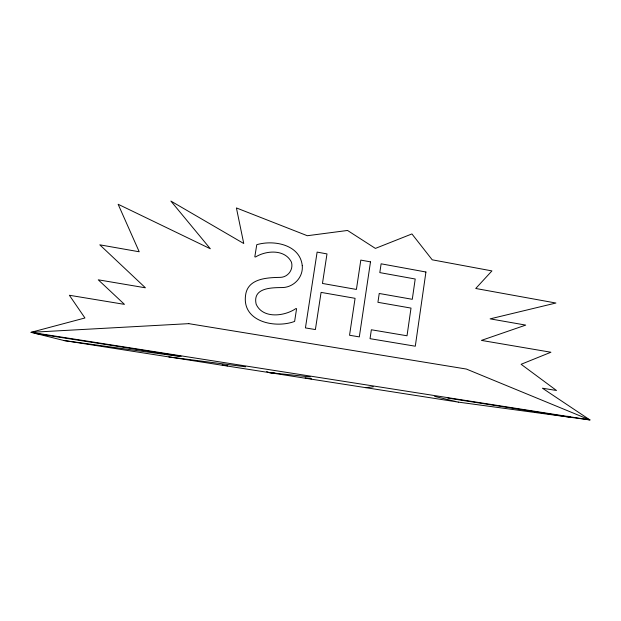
<?xml version="1.0" encoding="UTF-8"?>
<svg xmlns="http://www.w3.org/2000/svg" width="621" height="621" viewBox="0 0 621 621"><rect width="100%" height="100%" fill="white"/><g stroke="black" fill="none" stroke-linecap="round" stroke-linejoin="round"><path stroke-width="0.93" d="M365.653 387.651L373.291 386.798M311.571 378.872L305.097 377.754M227.721 365.839L222.147 364.853M266.673 371.568L269.242 372.592L275.041 373.097M269.242 372.592L310.306 376.939M168.811 356.912L245.629 366.809M458.298 402.113L589.95 419.936L542.443 388.21L556.486 390.485L521.112 364.286L550.928 352.239L481.407 340.401L525.739 325.101L490.14 318.86L555.911 303.025L475.74 288.486L491.933 270.903L432.208 259.811L411.925 233.931L375.394 248.408L347.535 230.461L307.317 235.724L236.407 207.934L243.75 243.51L170.876 201.064L210.302 248.749L118.137 204.262L139.213 251.777L99.787 244.821L145.415 287.802L98.258 279.815L124.464 304.368L69.366 295.262L84.937 317.983L31.05 332.32L64.126 340.564L458.298 402.113L434.63 396.408M64.126 340.564L179.174 356.407M36.08 333.57L181.177 356.307M447.764 398.077L570.505 417.304L567.835 416.202M302.256 265.672C303.374 277.533 293.306 287.834 281.468 287.57C270.577 287.663 252.444 288.097 256.155 304.197C262.83 319.078 284.597 316.345 295.883 308.575L296.59 308.691L294.618 321.414C275.382 328.719 241.934 321.833 245.559 295.379C247.538 278.503 266.797 277.618 280.048 277.377C287.865 277.385 293.601 269.731 291.474 262.217C285.055 249.099 266.425 250.271 255.58 256.97L254.812 256.83L256.76 244.697C273.799 239.628 300.067 244.55 302.256 265.672M425.928 272.006L415.294 346.215L370.046 338.678L371.358 329.767L407.019 335.782L411.009 308.094L377.925 302.311L379.229 293.477L412.282 299.306L415.208 279.008L379.811 272.603L381.115 263.809L425.928 272.006M370.496 261.868L359.318 336.885L349.538 335.255L355.08 298.321L321.088 292.39L315.39 329.565L305.431 327.904L317.121 252.103L326.988 253.911L322.462 283.448L356.407 289.44L360.809 260.098L370.496 261.868M188.768 323.65L31.05 332.32L589.95 419.936L466.371 369.053L188.768 323.65"/></g></svg>
